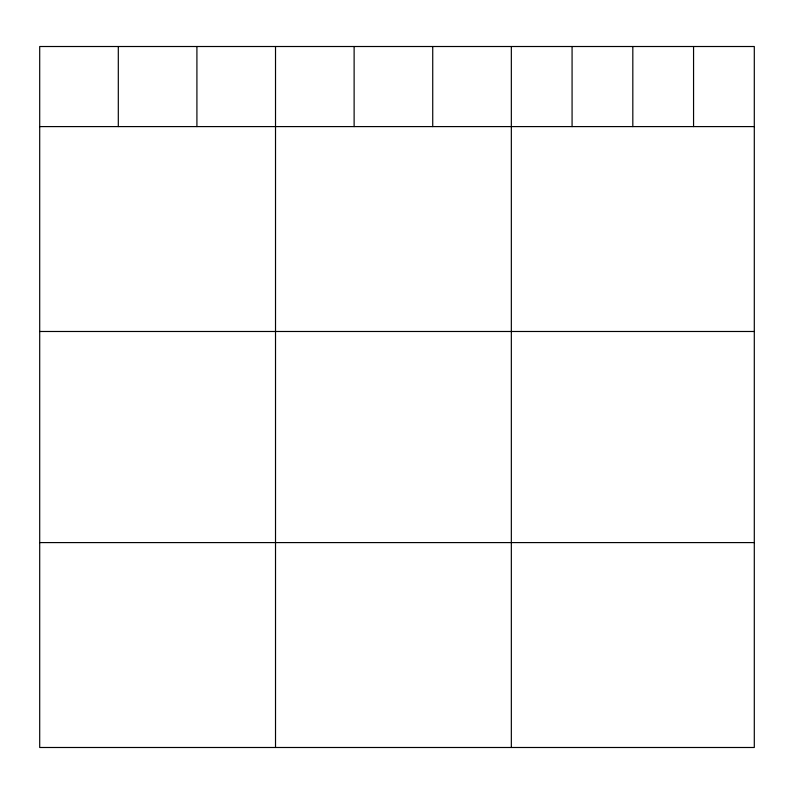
<?xml version="1.0" encoding="UTF-8"?>
<svg xmlns="http://www.w3.org/2000/svg" width="794" height="794" viewBox="0 0 794 794"><rect width="100%" height="100%" fill="white"/><g stroke="black" fill="none" stroke-linecap="round" stroke-linejoin="round"><path stroke-width="1.19" d="M754.3 126.593L754.3 747.491L39.7 747.491L39.7 46.509L754.3 46.509L754.3 126.593L39.7 126.593M39.7 331.485L754.3 331.485M39.7 542.59L754.3 542.59M693.559 46.509L693.559 126.593M632.818 46.509L632.818 126.593M572.077 46.509L572.077 126.593M511.336 46.509L511.336 747.491M432.73 46.509L432.73 126.593M354.124 46.509L354.124 126.593M275.518 46.509L275.518 747.491M196.912 46.509L196.912 126.593M118.306 46.509L118.306 126.593"/></g></svg>
